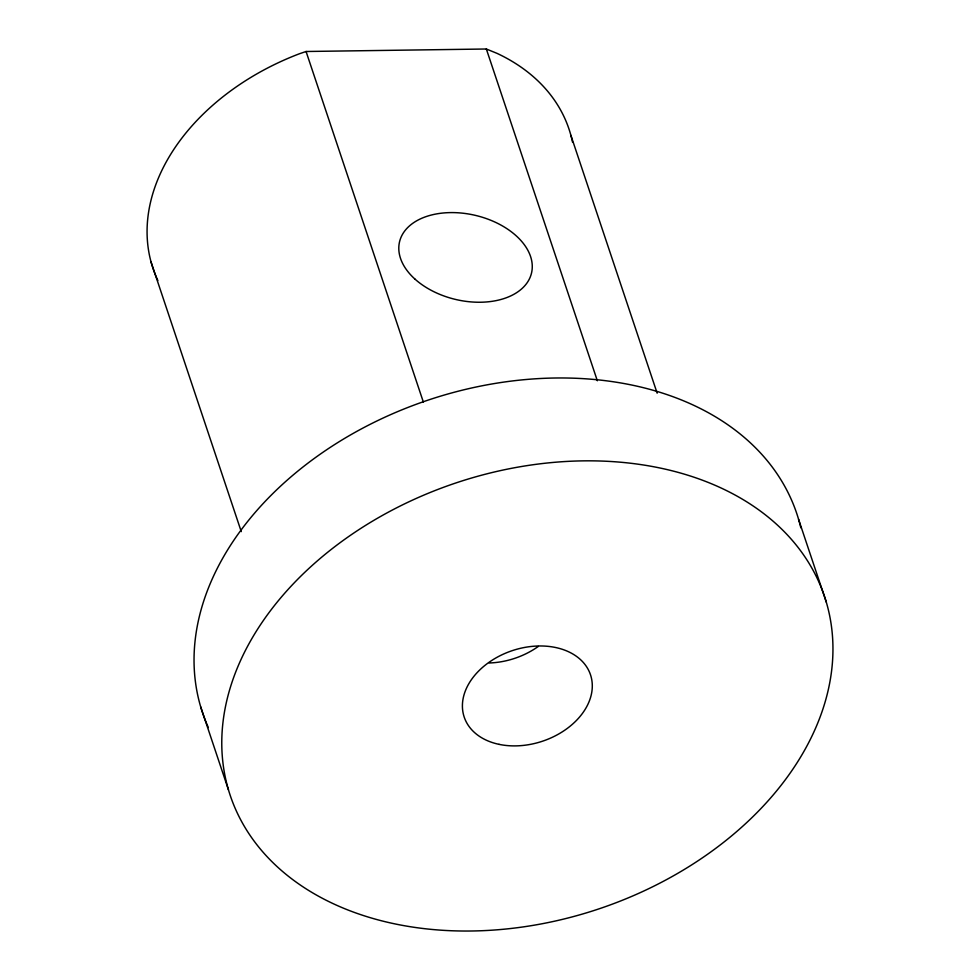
<?xml version="1.0" encoding="UTF-8"?>
<svg xmlns="http://www.w3.org/2000/svg" width="980" height="980" viewBox="0 0 980 980"><rect width="100%" height="100%" fill="white"/><g stroke="black" fill="none" stroke-linecap="round" stroke-linejoin="round"><path stroke-width="1.47" d="M572.516 142.137A219.349 157.253 -18.5 0 0 497.032 53.361L486.337 49L306.066 51.499L299.304 53.802A219.349 157.253 -18.5 0 0 157.878 280.562M798.553 519.241L826.287 602.112A313.355 224.653 -18.5 0 1 432.866 929.53A313.355 224.653 -18.5 0 1 322.922 556.15A313.355 224.653 -18.5 0 1 826.287 602.112M570.875 135.301L657.164 393.188M486.337 49L597.347 380.767M306.066 51.499L423.372 402.106M151.104 262.138L241.264 531.601M200.704 706.886L228.426 789.758M208.36 727.564A313.355 224.653 -18.5 0 1 427.378 400.355A313.355 224.653 -18.5 0 1 800.819 527.779M538.29 646.445A66.591 47.738 -18.5 0 1 489.179 662.982M499.041 744.347A66.591 47.738 -18.5 0 0 592.128 682.435A66.591 47.738 -18.5 0 0 490.907 661.022A66.591 47.738 -18.5 0 0 499.041 744.347M414.846 278.994A67.804 43.181 13.3 0 0 528.453 280.684A67.804 43.181 13.3 0 0 453.262 212.599A67.804 43.181 13.3 0 0 414.846 278.994"/></g></svg>
